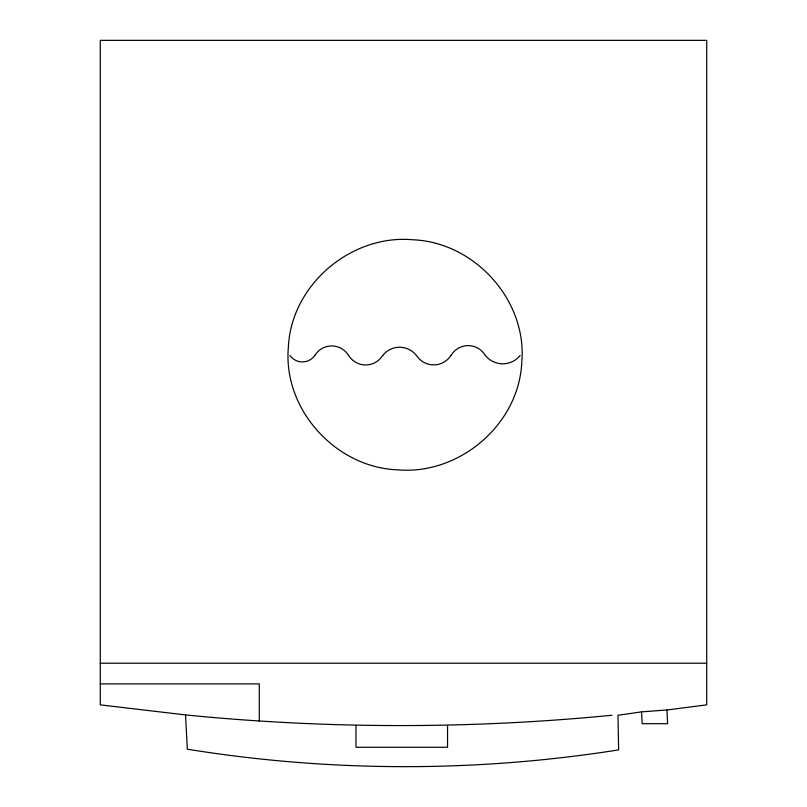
<?xml version="1.0" encoding="UTF-8"?>
<svg xmlns="http://www.w3.org/2000/svg" width="807" height="807" viewBox="0 0 807 807"><rect width="100%" height="100%" fill="white"/><g stroke="black" fill="none" stroke-linecap="round" stroke-linejoin="round"><path stroke-width="1.21" d="M100.29 683.882L100.29 40.35L706.71 40.35L706.71 704.874L666.975 709.968L641.555 711.875L617.98 715.254L618.626 749.895A1368.258 1368.258 0 0 1 187.315 749.199L185.539 714.921L100.3 704.874L100.29 683.882L259.289 683.882L259.289 721.034M100.29 663.223L706.71 663.223M641.555 711.875L642.16 723.697L667.581 723.697L666.975 709.968M447.542 725.564L447.542 747.272L355.978 747.272L355.978 725.564M611.958 715.254A2172.03 2172.03 0 0 1 274.239 721.902L256.475 720.802A2172.03 2172.03 0 0 1 185.539 714.921M520.152 355.483A22.263 22.263 0 0 1 485.411 355.483M451.022 355.544A19.772 19.772 0 0 1 485.33 355.544M450.921 355.483A20.457 20.457 0 0 1 416.483 355.483M382.74 355.544A21.204 21.204 0 0 1 416.402 355.544M382.649 355.483A19.953 19.953 0 0 1 348.674 355.483M314.831 355.544A19.63 19.63 0 0 1 348.574 355.544M314.75 355.494A15.111 15.111 0 0 1 289.985 355.494M288.371 347.252C282.783 409.23 335.611 467.455 397.417 469.815C459.072 475.384 519.052 424.543 521.766 362.323C527.354 300.345 474.526 242.13 412.72 239.76C351.065 234.191 291.085 285.032 288.371 347.252"/></g></svg>
